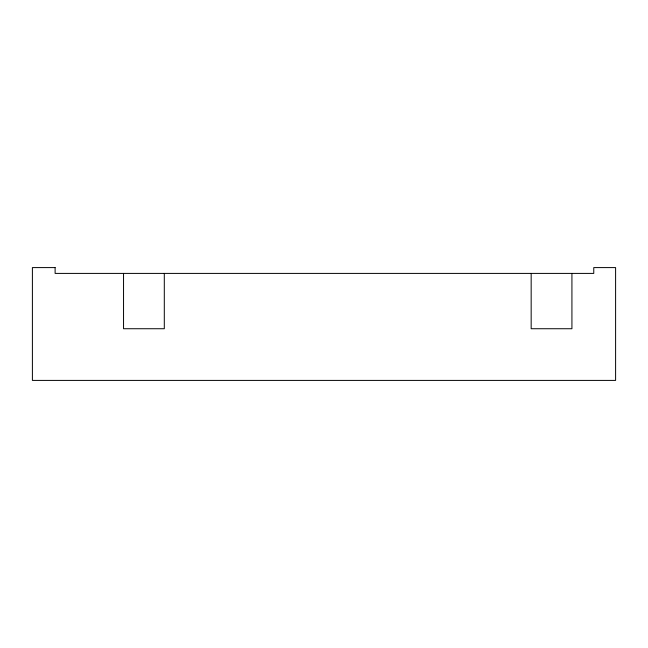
<?xml version="1.0" encoding="UTF-8"?>
<svg xmlns="http://www.w3.org/2000/svg" width="648" height="648" viewBox="0 0 648 648"><rect width="100%" height="100%" fill="white"/><g stroke="black" fill="none" stroke-linecap="round" stroke-linejoin="round"><path stroke-width="0.97" d="M571.925 273.407L571.925 328.73L531.166 328.73L531.166 273.407M164.3 273.407L164.3 328.73L123.541 328.73L123.541 273.407M55.112 267.592L32.4 267.592L32.4 380.408L615.6 380.408L615.6 267.592L593.762 267.592L593.762 273.407L55.112 273.407L55.112 267.592"/></g></svg>
